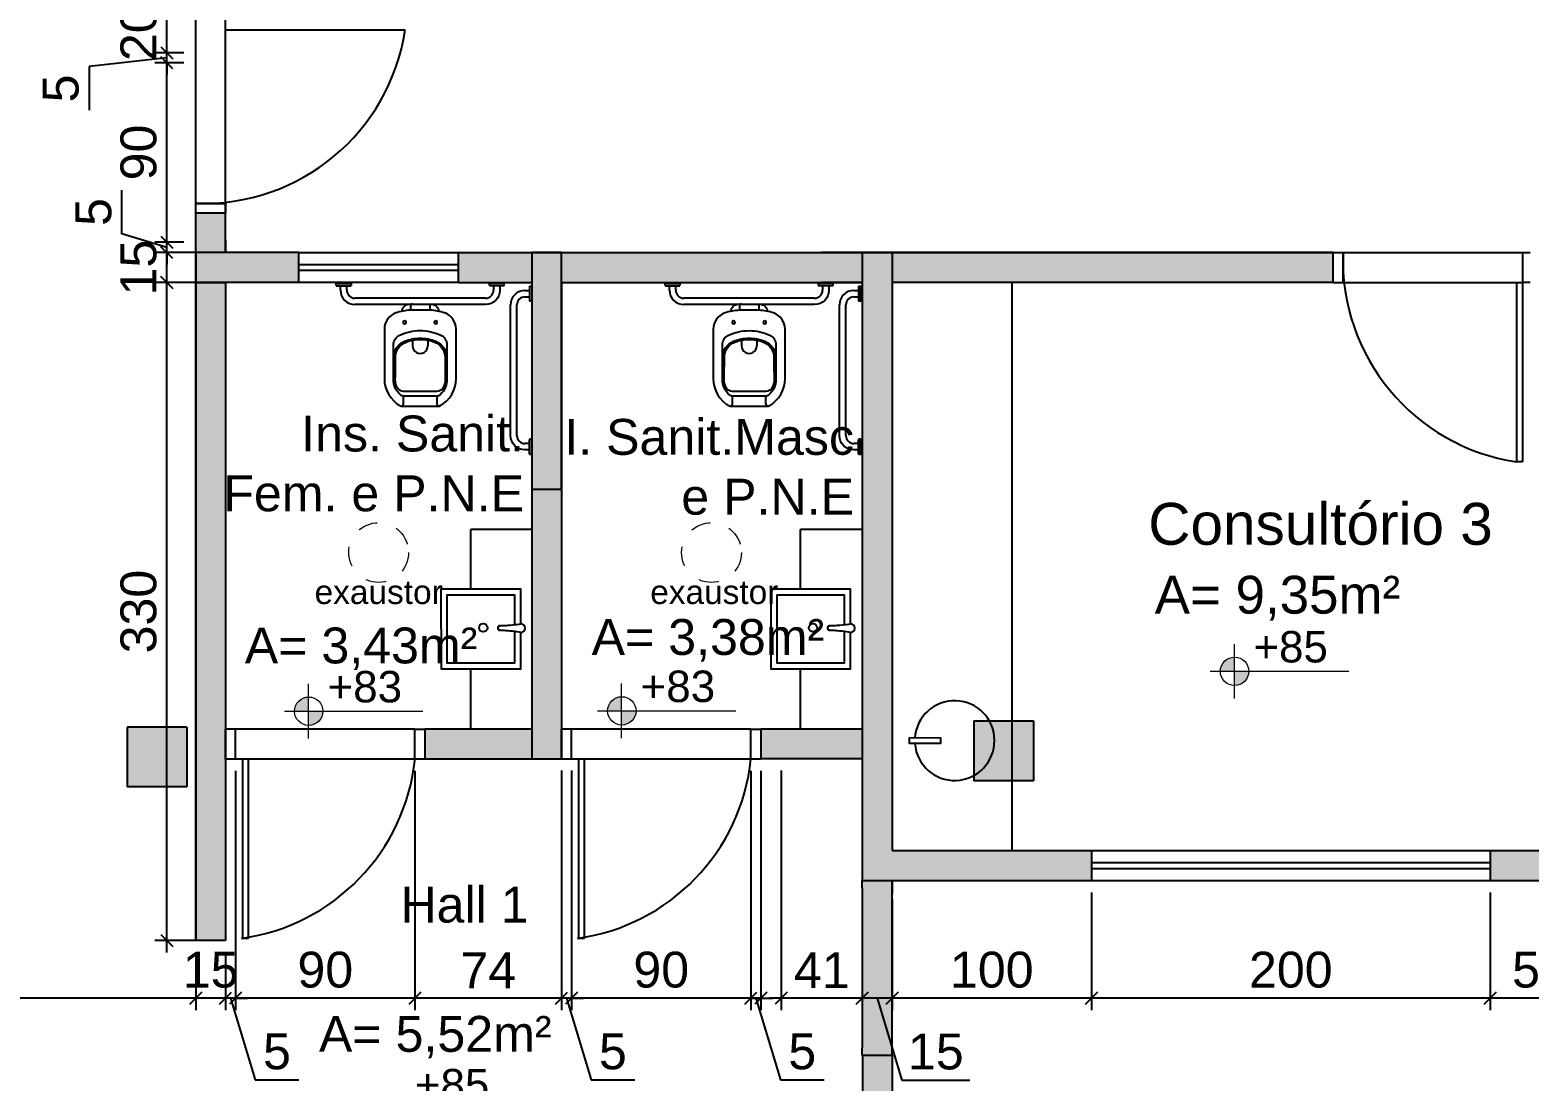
# Model space of a CAD drawing. Extents: x -165 to 197, y 154 to 653.
# Drawn here: x 108.29 to 115.81, y 455.87 to 461.14 of the extents above; entities that cross this region are included whole.
import ezdxf
from ezdxf.enums import TextEntityAlignment as Align

# ---------------------------------------------------------------- set-up
doc = ezdxf.new("R2010")
doc.units = 0
doc.header["$MEASUREMENT"] = 0
doc.header["$PDMODE"] = 3
doc.header["$PDSIZE"] = 0.1
doc.linetypes.add('CONTINU', pattern=[0])
doc.linetypes.add('HIDDEN', pattern=[0.375, 0.25, -0.125])
doc.layers.get('0').update_dxf_attribs({"linetype": 'CONTINUOUS'})
doc.layers.get('DEFPOINTS').update_dxf_attribs({"linetype": 'CONTINUOUS'})
for name, color, linetype, lineweight in [('AIT-PAREDE', 4, 'CONTINUOUS', 30), ('construir', 1, 'CONTINUOUS', 25), ('COTA de NIVEL', 12, 'CONTINUOUS', 20), ('DEMOLIR', 40, 'CONTINUOUS', 25), ('LAYOUT', 251, 'CONTINUOUS', 25), ('projeção', 251, 'CONTINUOUS', 18), ('TEXTO-190', 190, 'CONTINUOUS', 20)]:
    doc.layers.add(name, color=color, linetype=linetype, lineweight=lineweight)
for name, color, linetype in [('AIT-PORTAS', 2, 'CONTINUOUS'), ('COTA MODIF', 172, 'CONTINUOUS'), ('TELHAS', 1, 'CONTINUOUS'), ('TEXTO', 190, 'CONTINUOUS')]:
    doc.layers.add(name, color=color, linetype=linetype)
doc.styles.add('ARIAL', font='ARIAL.TTF', dxfattribs={"height": 0.18})
doc.styles.add('cota25', font='ARIAL.TTF', dxfattribs={"height": 0.06})
doc.dimstyles.new('Copy of ISO-25', dxfattribs={"dimtxt": 0.18, "dimasz": 0.06, "dimexe": 0.06, "dimexo": 0.06, "dimgap": 0.05, "dimtad": 1, "dimdec": 0, "dimlfac": 100, "dimdsep": 46, "dimtxsty": 'ARIAL', "dimblk1": 'OBLIQUE', "dimblk2": 'OBLIQUE', "dimsah": 1, "dimcen": 2.5, "dimdle": 0.06, "dimclrd": 256, "dimclre": 256, "dimclrt": 256, "dimadec": 0, "dimazin": 0, "dimtfac": 1, "dimtdec": 0, "dimtmove": 1, "dimatfit": 3, "dimldrblk": 'OBLIQUE', "dimfxl": 0, "dimtolj": 1, "dimtzin": 0, "dimlwd": -1, "dimlwe": -1, "dimarcsym": 0})

# ---------------------------------------------------------------- blocks, each defined once
blk = doc.blocks.new('_OBLIQUE')
at = {"color": 0, "linetype": 'ByBlock'}
blk.add_line((-0.5, -0.5), (0.5, 0.5), dxfattribs=at)
blk = doc.blocks.new('*D419')
at = {"layer": 'COTA MODIF'}
for p, q in [((115.6137, 456.8169), (115.6137, 456.2259)), ((116.1137, 456.6171), (116.1137, 456.2259)), ((116.1737, 456.2859), (115.5537, 456.2859))]:
    blk.add_line(p, q, dxfattribs=at)
at = {"layer": 'DEFPOINTS', "color": 0}
for p in [(115.6137, 456.8769), (116.1137, 456.6771), (115.6137, 456.2859)]:
    blk.add_point(p, dxfattribs=at)
at = {"layer": 'COTA MODIF', "xscale": 0.06, "yscale": 0.06, "zscale": 0.06, "rotation": 180}
blk.add_blockref('_OBLIQUE', (115.6137, 456.2859), dxfattribs=at)
at = {"layer": 'COTA MODIF', "xscale": 0.06, "yscale": 0.06, "zscale": 0.06}
blk.add_blockref('_OBLIQUE', (116.1137, 456.2859), dxfattribs=at)
at = {"layer": 'COTA MODIF', "insert": (115.8637, 456.4278), "char_height": 0.18, "attachment_point": 5, "style": 'ARIAL'}
blk.add_mtext('\\A1;50', dxfattribs=at)
blk = doc.blocks.new('*D420')
at = {"layer": 'COTA MODIF'}
for p, q in [((113.6137, 456.8169), (113.6137, 456.2259)), ((115.6137, 456.8169), (115.6137, 456.2259)), ((115.6737, 456.2859), (113.5537, 456.2859))]:
    blk.add_line(p, q, dxfattribs=at)
at = {"layer": 'DEFPOINTS', "color": 0}
for p in [(113.6137, 456.8769), (115.6137, 456.8769), (113.6137, 456.2859)]:
    blk.add_point(p, dxfattribs=at)
at = {"layer": 'COTA MODIF', "xscale": 0.06, "yscale": 0.06, "zscale": 0.06, "rotation": 180}
blk.add_blockref('_OBLIQUE', (113.6137, 456.2859), dxfattribs=at)
at = {"layer": 'COTA MODIF', "xscale": 0.06, "yscale": 0.06, "zscale": 0.06}
blk.add_blockref('_OBLIQUE', (115.6137, 456.2859), dxfattribs=at)
at = {"layer": 'COTA MODIF', "insert": (114.6137, 456.4278), "char_height": 0.18, "attachment_point": 5, "style": 'ARIAL'}
blk.add_mtext('\\A1;200', dxfattribs=at)
blk = doc.blocks.new('*D421')
at = {"layer": 'COTA MODIF'}
for p, q in [((112.6138, 456.7829), (112.6138, 456.2259)), ((113.6134, 456.8169), (113.6134, 456.2259)), ((113.6734, 456.2859), (112.5538, 456.2859))]:
    blk.add_line(p, q, dxfattribs=at)
at = {"layer": 'DEFPOINTS', "color": 0}
for p in [(113.6134, 456.8769), (112.6138, 456.8429), (112.6138, 456.2859)]:
    blk.add_point(p, dxfattribs=at)
at = {"layer": 'COTA MODIF', "xscale": 0.06, "yscale": 0.06, "zscale": 0.06, "rotation": 180}
blk.add_blockref('_OBLIQUE', (112.6138, 456.2859), dxfattribs=at)
at = {"layer": 'COTA MODIF', "xscale": 0.06, "yscale": 0.06, "zscale": 0.06}
blk.add_blockref('_OBLIQUE', (113.6134, 456.2859), dxfattribs=at)
at = {"layer": 'COTA MODIF', "insert": (113.1136, 456.4278), "char_height": 0.18, "attachment_point": 5, "style": 'ARIAL'}
blk.add_mtext('\\A1;100', dxfattribs=at)
blk = doc.blocks.new('*D422')
at = {"layer": 'COTA MODIF'}
for p, q in [((112.4637, 456.7789), (112.4637, 456.2259)), ((112.6138, 456.7829), (112.6138, 456.2259)), ((112.6738, 456.2859), (112.4037, 456.2859)), ((112.5388, 456.2859), (112.662, 455.8752)), ((112.662, 455.8752), (113.0042, 455.8752))]:
    blk.add_line(p, q, dxfattribs=at)
at = {"layer": 'DEFPOINTS', "color": 0}
for p in [(112.4637, 456.8389), (112.6138, 456.8429), (112.4637, 456.2859)]:
    blk.add_point(p, dxfattribs=at)
at = {"layer": 'COTA MODIF', "xscale": 0.06, "yscale": 0.06, "zscale": 0.06, "rotation": 180}
blk.add_blockref('_OBLIQUE', (112.4637, 456.2859), dxfattribs=at)
at = {"layer": 'COTA MODIF', "xscale": 0.06, "yscale": 0.06, "zscale": 0.06}
blk.add_blockref('_OBLIQUE', (112.6138, 456.2859), dxfattribs=at)
at = {"layer": 'COTA MODIF', "insert": (112.8331, 456.0171), "char_height": 0.18, "attachment_point": 5, "style": 'ARIAL'}
blk.add_mtext('\\A1;15', dxfattribs=at)
blk = doc.blocks.new('*D423')
at = {"layer": 'COTA MODIF'}
for p, q in [((112.0577, 457.4284), (112.0577, 456.2259)), ((112.4637, 456.7789), (112.4637, 456.2259)), ((112.5237, 456.2859), (111.9977, 456.2859))]:
    blk.add_line(p, q, dxfattribs=at)
at = {"layer": 'DEFPOINTS', "color": 0}
for p in [(112.0577, 457.4884), (112.4637, 456.8389), (112.0577, 456.2859)]:
    blk.add_point(p, dxfattribs=at)
at = {"layer": 'COTA MODIF', "xscale": 0.06, "yscale": 0.06, "zscale": 0.06, "rotation": 180}
blk.add_blockref('_OBLIQUE', (112.0577, 456.2859), dxfattribs=at)
at = {"layer": 'COTA MODIF', "xscale": 0.06, "yscale": 0.06, "zscale": 0.06}
blk.add_blockref('_OBLIQUE', (112.4637, 456.2859), dxfattribs=at)
at = {"layer": 'COTA MODIF', "insert": (112.2607, 456.4263), "char_height": 0.18, "attachment_point": 5, "style": 'ARIAL'}
blk.add_mtext('\\A1;41', dxfattribs=at)
blk = doc.blocks.new('*D424')
at = {"layer": 'COTA MODIF'}
for p, q in [((111.0054, 457.4284), (111.0054, 456.2259)), ((111.9054, 457.4262), (111.9054, 456.2259)), ((111.9654, 456.2859), (110.9454, 456.2859))]:
    blk.add_line(p, q, dxfattribs=at)
at = {"layer": 'DEFPOINTS', "color": 0}
for p in [(111.0054, 457.4884), (111.9054, 457.4862), (111.0054, 456.2859)]:
    blk.add_point(p, dxfattribs=at)
at = {"layer": 'COTA MODIF', "xscale": 0.06, "yscale": 0.06, "zscale": 0.06, "rotation": 180}
blk.add_blockref('_OBLIQUE', (111.0054, 456.2859), dxfattribs=at)
at = {"layer": 'COTA MODIF', "xscale": 0.06, "yscale": 0.06, "zscale": 0.06}
blk.add_blockref('_OBLIQUE', (111.9054, 456.2859), dxfattribs=at)
at = {"layer": 'COTA MODIF', "insert": (111.4554, 456.4278), "char_height": 0.18, "attachment_point": 5, "style": 'ARIAL'}
blk.add_mtext('\\A1;90', dxfattribs=at)
blk = doc.blocks.new('*D431')
at = {"layer": 'COTA MODIF'}
for p, q in [((108.9757, 456.5148), (108.9757, 459.9368)), ((109.2101, 459.8768), (108.9157, 459.8768)), ((109.2101, 456.5748), (108.9157, 456.5748))]:
    blk.add_line(p, q, dxfattribs=at)
at = {"layer": 'DEFPOINTS', "color": 0}
for p in [(108.9757, 459.8768), (109.2701, 459.8768), (109.2701, 456.5748)]:
    blk.add_point(p, dxfattribs=at)
at = {"layer": 'COTA MODIF', "xscale": 0.06, "yscale": 0.06, "zscale": 0.06}
for p, rotation in [((108.9757, 459.8768), 90), ((108.9757, 456.5748), 270)]:
    blk.add_blockref('_OBLIQUE', p, dxfattribs=dict(at, rotation=rotation))
at = {"layer": 'COTA MODIF', "insert": (108.8337, 458.2258), "char_height": 0.18, "attachment_point": 5, "rotation": 90, "style": 'ARIAL'}
blk.add_mtext('\\A1;330', dxfattribs=at)
blk = doc.blocks.new('*D432')
at = {"layer": 'COTA MODIF'}
for p, q in [((108.9757, 460.9695), (108.9757, 461.2868)), ((109.3642, 461.2268), (108.9157, 461.2268)), ((109.0601, 461.0295), (108.9157, 461.0295))]:
    blk.add_line(p, q, dxfattribs=at)
at = {"layer": 'DEFPOINTS', "color": 0}
for p in [(108.9757, 461.2268), (109.4242, 461.2268), (109.1201, 461.0295)]:
    blk.add_point(p, dxfattribs=at)
at = {"layer": 'COTA MODIF', "xscale": 0.06, "yscale": 0.06, "zscale": 0.06}
for p, rotation in [((108.9757, 461.2268), 90), ((108.9757, 461.0295), 270)]:
    blk.add_blockref('_OBLIQUE', p, dxfattribs=dict(at, rotation=rotation))
at = {"layer": 'COTA MODIF', "insert": (108.8338, 461.1281), "char_height": 0.18, "attachment_point": 5, "rotation": 90, "style": 'ARIAL'}
blk.add_mtext('\\A1;20', dxfattribs=at)
blk = doc.blocks.new('P51_p')
for p, q in [((-0.094, -0.5121), (0.0942, -0.5121)), ((0.0844, -0.5021), (0.0844, -0.4665)), ((0.0942, -0.5121), (0.0844, -0.5121))]:
    blk.add_line(p, q)
at = {"ltscale": 0.31}
blk.add_lwpolyline([(-0.0926, -0.0351, -0.378909), (-0.0529, 0), (0.0529, 0, -0.378909), (0.0926, -0.0351)], format="xyb", dxfattribs=at)
for points in [[(-0.04, 0, 0.414214), (-0.0489, -0.0089), (-0.0489, -0.0308)], [(0.04, 0, -0.414214), (0.0489, -0.0089), (0.0489, -0.0308)], [(0.0844, -0.5021, 0.407906), (0.0942, -0.5121, 0.131537), (0.0992, -0.5109, 0.273863), (0.18, -0.3745), (0.18, -0.1248, 0.319419), (0.1226, -0.0442, 0.074713), (0.0499, -0.0306, 0.017899), (-0.0499, -0.0306, 0.074713), (-0.1226, -0.0442, 0.319419), (-0.18, -0.1248), (-0.18, -0.3745, 0.273863), (-0.0992, -0.5109, 0.136488), (-0.094, -0.5121, 0.402244), (-0.0844, -0.5021), (-0.0844, -0.4665, 0.337727), (-0.0884, -0.4614)], [(-0.1333, -0.269, -0.305538), (-0.0781, -0.1864, -0.097448), (0, -0.171, -0.097448), (0.0781, -0.1864, -0.305538), (0.1333, -0.269)]]:
    blk.add_lwpolyline(points, format="xyb")
for points in [[(0.1032, -0.1556, -0.295956), (0.134, -0.2048, 0.008003), (0.134, -0.3771, -0.219669), (0.0994, -0.4554, -0.1825), (0.081, -0.4624), (-0.081, -0.4624, -0.1825), (-0.0994, -0.4554, -0.21967), (-0.134, -0.3771, 0.008003), (-0.134, -0.2048, -0.295956), (-0.1032, -0.1556, -0.109342), (0, -0.1328, -0.109342)], [(-0.0782, -0.0839, 1), (-0.0782, -0.099, 1)], [(0.0782, -0.0839, 1), (0.0782, -0.099, 1)], [(0.0382, -0.1809, -0.042994), (0.0712, -0.1903, -0.312272), (0.1245, -0.2679, 0.00507), (0.1251, -0.3772, -0.107996), (0.1172, -0.4163, -0.297508), (0.0832, -0.4385), (-0.0832, -0.4385, -0.297509), (-0.1172, -0.4163, -0.107996), (-0.1251, -0.3772, 0.00507), (-0.1245, -0.2679, -0.312272), (-0.0712, -0.1903, -0.091294), (0, -0.1772, -0.048111)]]:
    blk.add_lwpolyline(points, format="xyb", close=True)
at = {"ltscale": 0.157552}
blk.add_lwpolyline([(-0.0382, -0.1809), (-0.0382, -0.2089, 1), (0.0382, -0.2089)], format="xyb", dxfattribs=at)
at = {"ltscale": 0.16334}
blk.add_lwpolyline([(0.0382, -0.1809), (0.0382, -0.2099)], dxfattribs=at)
blk.add_arc((0.0898, -0.4665), 0.00533, 105.35515, 180.00001)
blk = doc.blocks.new('2305C_p')
at = {"linetype": 'CONTINU'}
for p, q in [((0.4121, -0.074), (-0.2441, -0.074)), ((0.4521, -0.0112), (0.4521, -0.034))]:
    blk.add_line(p, q, dxfattribs=at)
for points in [[(-0.3376, -0.0109), (-0.3376, 0), (-0.2629, 0), (-0.2629, -0.0109)], [(0.5054, -0.0109), (0.5054, 0), (0.4307, 0), (0.4307, -0.0109)], [(-0.3373, -0.0112), (-0.2632, -0.0112)], [(-0.3161, -0.0341), (-0.3161, -0.0112)], [(-0.2844, -0.034), (-0.2844, -0.0112)], [(0.5051, -0.0112), (0.431, -0.0112)]]:
    blk.add_lwpolyline(points, dxfattribs=at)
for points in [[(-0.3159, -0.0341, 0.416988), (-0.2435, -0.1057)], [(0.4839, -0.0112), (0.4839, -0.0341, -0.414214), (0.4122, -0.1057), (0.0794, -0.1057), (-0.2435, -0.1057)]]:
    blk.add_lwpolyline(points, format="xyb", dxfattribs=at)
for centre, start, end in [((-0.2442, -0.034), 179.9998, 270.11548), ((0.4121, -0.034), 270, 359.99997)]:
    blk.add_arc(centre, 0.04, start, end, dxfattribs=at)
blk = doc.blocks.new('*D481')
at = {"layer": 'COTA MODIF'}
for p, q in [((111.9054, 457.4262), (111.9054, 456.2259)), ((111.9554, 457.4262), (111.9554, 456.2259)), ((111.9054, 456.2859), (111.8454, 456.2859)), ((111.9054, 456.2859), (111.9554, 456.2859)), ((111.9054, 456.2859), (111.9554, 456.2859)), ((111.9304, 456.2859), (112.0533, 455.8763)), ((111.9554, 456.2859), (112.0154, 456.2859)), ((112.0533, 455.8763), (112.2727, 455.8763))]:
    blk.add_line(p, q, dxfattribs=at)
at = {"layer": 'DEFPOINTS', "color": 0}
for p in [(111.9054, 457.4862), (111.9554, 457.4862), (111.9554, 456.2859)]:
    blk.add_point(p, dxfattribs=at)
at = {"layer": 'COTA MODIF', "xscale": 0.06, "yscale": 0.06, "zscale": 0.06}
blk.add_blockref('_OBLIQUE', (111.9054, 456.2859), dxfattribs=at)
at = {"layer": 'COTA MODIF', "xscale": 0.06, "yscale": 0.06, "zscale": 0.06, "rotation": 180}
blk.add_blockref('_OBLIQUE', (111.9554, 456.2859), dxfattribs=at)
at = {"layer": 'COTA MODIF', "insert": (112.163, 456.0178), "char_height": 0.18, "attachment_point": 5, "style": 'ARIAL'}
blk.add_mtext('\\A1;5', dxfattribs=at)
blk = doc.blocks.new('*D482')
at = {"layer": 'COTA MODIF'}
for p, q in [((110.9554, 457.4284), (110.9554, 456.2259)), ((111.0054, 457.4284), (111.0054, 456.2259)), ((110.9554, 456.2859), (110.8954, 456.2859)), ((111.0054, 456.2859), (110.9554, 456.2859)), ((111.0054, 456.2859), (110.9554, 456.2859)), ((110.9804, 456.2859), (111.1033, 455.8763)), ((111.0054, 456.2859), (111.0654, 456.2859)), ((111.1033, 455.8763), (111.3227, 455.8763))]:
    blk.add_line(p, q, dxfattribs=at)
at = {"layer": 'DEFPOINTS', "color": 0}
for p in [(110.9554, 457.4884), (111.0054, 457.4884), (110.9554, 456.2859)]:
    blk.add_point(p, dxfattribs=at)
at = {"layer": 'COTA MODIF', "xscale": 0.06, "yscale": 0.06, "zscale": 0.06}
blk.add_blockref('_OBLIQUE', (110.9554, 456.2859), dxfattribs=at)
at = {"layer": 'COTA MODIF', "xscale": 0.06, "yscale": 0.06, "zscale": 0.06, "rotation": 180}
blk.add_blockref('_OBLIQUE', (111.0054, 456.2859), dxfattribs=at)
at = {"layer": 'COTA MODIF', "insert": (111.213, 456.0178), "char_height": 0.18, "attachment_point": 5, "style": 'ARIAL'}
blk.add_mtext('\\A1;5', dxfattribs=at)
blk = doc.blocks.new('*D483')
at = {"layer": 'COTA MODIF'}
for p, q in [((110.2201, 457.4262), (110.2201, 456.2259)), ((110.9554, 457.4284), (110.9554, 456.2259)), ((111.0154, 456.2859), (110.1601, 456.2859))]:
    blk.add_line(p, q, dxfattribs=at)
at = {"layer": 'DEFPOINTS', "color": 0}
for p in [(110.2201, 457.4862), (110.9554, 457.4884), (110.2201, 456.2859)]:
    blk.add_point(p, dxfattribs=at)
at = {"layer": 'COTA MODIF', "xscale": 0.06, "yscale": 0.06, "zscale": 0.06, "rotation": 180}
blk.add_blockref('_OBLIQUE', (110.2201, 456.2859), dxfattribs=at)
at = {"layer": 'COTA MODIF', "xscale": 0.06, "yscale": 0.06, "zscale": 0.06}
blk.add_blockref('_OBLIQUE', (110.9554, 456.2859), dxfattribs=at)
at = {"layer": 'COTA MODIF', "insert": (110.5878, 456.4259), "char_height": 0.18, "attachment_point": 5, "style": 'ARIAL'}
blk.add_mtext('\\A1;74', dxfattribs=at)
blk = doc.blocks.new('*D484')
at = {"layer": 'COTA MODIF'}
for p, q in [((109.3201, 457.4261), (109.3201, 456.2259)), ((110.2201, 457.4262), (110.2201, 456.2259)), ((110.2801, 456.2859), (109.2601, 456.2859))]:
    blk.add_line(p, q, dxfattribs=at)
at = {"layer": 'DEFPOINTS', "color": 0}
for p in [(109.3201, 457.4861), (110.2201, 457.4862), (109.3201, 456.2859)]:
    blk.add_point(p, dxfattribs=at)
at = {"layer": 'COTA MODIF', "xscale": 0.06, "yscale": 0.06, "zscale": 0.06, "rotation": 180}
blk.add_blockref('_OBLIQUE', (109.3201, 456.2859), dxfattribs=at)
at = {"layer": 'COTA MODIF', "xscale": 0.06, "yscale": 0.06, "zscale": 0.06}
blk.add_blockref('_OBLIQUE', (110.2201, 456.2859), dxfattribs=at)
at = {"layer": 'COTA MODIF', "insert": (109.7701, 456.4278), "char_height": 0.18, "attachment_point": 5, "style": 'ARIAL'}
blk.add_mtext('\\A1;90', dxfattribs=at)
blk = doc.blocks.new('*D485')
at = {"layer": 'COTA MODIF'}
for p, q in [((109.2701, 456.5171), (109.2701, 456.2259)), ((109.3201, 456.5171), (109.3201, 456.2259)), ((109.2701, 456.2859), (109.2101, 456.2859)), ((109.3201, 456.2859), (109.2701, 456.2859)), ((109.3201, 456.2859), (109.2701, 456.2859)), ((109.2951, 456.2859), (109.418, 455.8763)), ((109.3201, 456.2859), (109.3801, 456.2859)), ((109.418, 455.8763), (109.6373, 455.8763))]:
    blk.add_line(p, q, dxfattribs=at)
at = {"layer": 'DEFPOINTS', "color": 0}
for p in [(109.2701, 456.5771), (109.3201, 456.5771), (109.2701, 456.2859)]:
    blk.add_point(p, dxfattribs=at)
at = {"layer": 'COTA MODIF', "xscale": 0.06, "yscale": 0.06, "zscale": 0.06}
blk.add_blockref('_OBLIQUE', (109.2701, 456.2859), dxfattribs=at)
at = {"layer": 'COTA MODIF', "xscale": 0.06, "yscale": 0.06, "zscale": 0.06, "rotation": 180}
blk.add_blockref('_OBLIQUE', (109.3201, 456.2859), dxfattribs=at)
at = {"layer": 'COTA MODIF', "insert": (109.5276, 456.0178), "char_height": 0.18, "attachment_point": 5, "style": 'ARIAL'}
blk.add_mtext('\\A1;5', dxfattribs=at)
blk = doc.blocks.new('*D486')
at = {"layer": 'COTA MODIF'}
for p, q in [((109.1201, 456.5148), (109.1201, 456.2259)), ((109.2701, 456.5171), (109.2701, 456.2259)), ((109.3301, 456.2859), (109.0601, 456.2859))]:
    blk.add_line(p, q, dxfattribs=at)
at = {"layer": 'DEFPOINTS', "color": 0}
for p in [(109.1201, 456.5748), (109.2701, 456.5771), (109.1201, 456.2859)]:
    blk.add_point(p, dxfattribs=at)
at = {"layer": 'COTA MODIF', "xscale": 0.06, "yscale": 0.06, "zscale": 0.06, "rotation": 180}
blk.add_blockref('_OBLIQUE', (109.1201, 456.2859), dxfattribs=at)
at = {"layer": 'COTA MODIF', "xscale": 0.06, "yscale": 0.06, "zscale": 0.06}
blk.add_blockref('_OBLIQUE', (109.2701, 456.2859), dxfattribs=at)
at = {"layer": 'COTA MODIF', "insert": (109.1951, 456.4278), "char_height": 0.18, "attachment_point": 5, "style": 'ARIAL'}
blk.add_mtext('\\A1;15', dxfattribs=at)
blk = doc.blocks.new('*D487')
at = {"layer": 'COTA MODIF'}
for p, q in [((108.9757, 459.8168), (108.9757, 460.0868)), ((109.2101, 460.0268), (108.9157, 460.0268)), ((109.2101, 459.8768), (108.9157, 459.8768))]:
    blk.add_line(p, q, dxfattribs=at)
at = {"layer": 'DEFPOINTS', "color": 0}
for p in [(108.9757, 460.0268), (109.2701, 460.0268), (109.2701, 459.8768)]:
    blk.add_point(p, dxfattribs=at)
at = {"layer": 'COTA MODIF', "xscale": 0.06, "yscale": 0.06, "zscale": 0.06}
for p, rotation in [((108.9757, 460.0268), 90), ((108.9757, 459.8768), 270)]:
    blk.add_blockref('_OBLIQUE', p, dxfattribs=dict(at, rotation=rotation))
at = {"layer": 'COTA MODIF', "insert": (108.8338, 459.9518), "char_height": 0.18, "attachment_point": 5, "rotation": 90, "style": 'ARIAL'}
blk.add_mtext('\\A1;15', dxfattribs=at)
blk = doc.blocks.new('*D488')
at = {"layer": 'COTA MODIF'}
for p, q in [((108.7492, 460.1212), (108.7492, 460.3406)), ((108.9757, 460.0532), (108.7492, 460.1212)), ((109.0601, 460.0797), (108.9157, 460.0797)), ((108.9757, 460.0797), (108.9757, 460.1397)), ((108.9757, 460.0268), (108.9757, 460.0797)), ((108.9757, 460.0268), (108.9757, 460.0797)), ((109.2101, 460.0268), (108.9157, 460.0268)), ((108.9757, 460.0268), (108.9757, 459.9668))]:
    blk.add_line(p, q, dxfattribs=at)
at = {"layer": 'DEFPOINTS', "color": 0}
for p in [(108.9757, 460.0797), (109.1201, 460.0797), (109.2701, 460.0268)]:
    blk.add_point(p, dxfattribs=at)
at = {"layer": 'COTA MODIF', "xscale": 0.06, "yscale": 0.06, "zscale": 0.06}
for p, rotation in [((108.9757, 460.0797), 270), ((108.9757, 460.0268), 90)]:
    blk.add_blockref('_OBLIQUE', p, dxfattribs=dict(at, rotation=rotation))
at = {"layer": 'COTA MODIF', "insert": (108.6076, 460.2309), "char_height": 0.18, "attachment_point": 5, "rotation": 90, "style": 'ARIAL'}
blk.add_mtext('\\A1;5', dxfattribs=at)
blk = doc.blocks.new('*D489')
at = {"layer": 'COTA MODIF'}
for p, q in [((108.9757, 460.0195), (108.9757, 461.0395)), ((109.0607, 460.9795), (108.9157, 460.9795)), ((109.0607, 460.0795), (108.9157, 460.0795))]:
    blk.add_line(p, q, dxfattribs=at)
at = {"layer": 'DEFPOINTS', "color": 0}
for p in [(108.9757, 460.9795), (109.1207, 460.9795), (109.1207, 460.0795)]:
    blk.add_point(p, dxfattribs=at)
at = {"layer": 'COTA MODIF', "xscale": 0.06, "yscale": 0.06, "zscale": 0.06}
for p, rotation in [((108.9757, 460.9795), 90), ((108.9757, 460.0795), 270)]:
    blk.add_blockref('_OBLIQUE', p, dxfattribs=dict(at, rotation=rotation))
at = {"layer": 'COTA MODIF', "insert": (108.8338, 460.5295), "char_height": 0.18, "attachment_point": 5, "rotation": 90, "style": 'ARIAL'}
blk.add_mtext('\\A1;90', dxfattribs=at)
blk = doc.blocks.new('*D490')
at = {"layer": 'COTA MODIF'}
for p, q in [((108.9757, 461.0295), (108.9757, 461.0895)), ((108.9757, 461.0045), (108.5851, 460.9606)), ((109.0607, 461.0295), (108.9157, 461.0295)), ((108.9757, 460.9795), (108.9757, 461.0295)), ((108.9757, 460.9795), (108.9757, 461.0295)), ((108.5851, 460.9606), (108.5851, 460.7412)), ((109.0607, 460.9795), (108.9157, 460.9795)), ((108.9757, 460.9795), (108.9757, 460.9195))]:
    blk.add_line(p, q, dxfattribs=at)
at = {"layer": 'DEFPOINTS', "color": 0}
for p in [(108.9757, 461.0295), (109.1207, 461.0295), (109.1207, 460.9795)]:
    blk.add_point(p, dxfattribs=at)
at = {"layer": 'COTA MODIF', "xscale": 0.06, "yscale": 0.06, "zscale": 0.06}
for p, rotation in [((108.9757, 461.0295), 270), ((108.9757, 460.9795), 90)]:
    blk.add_blockref('_OBLIQUE', p, dxfattribs=dict(at, rotation=rotation))
at = {"layer": 'COTA MODIF', "insert": (108.4436, 460.8509), "char_height": 0.18, "attachment_point": 5, "rotation": 90, "style": 'ARIAL'}
blk.add_mtext('\\A1;5', dxfattribs=at)
blk = doc.blocks.new('*D491')
at = {"layer": 'COTA MODIF'}
for p, q in [((109.1801, 456.2858), (104.5584, 456.2858)), ((109.1201, 456.2259), (109.1201, 456.2258))]:
    blk.add_line(p, q, dxfattribs=at)
at = {"layer": 'DEFPOINTS', "color": 0}
for p in [(104.6184, 456.2858), (104.6184, 456.2858), (109.1201, 456.2859)]:
    blk.add_point(p, dxfattribs=at)
at = {"layer": 'COTA MODIF', "xscale": 0.06, "yscale": 0.06, "zscale": 0.06, "rotation": 180}
blk.add_blockref('_OBLIQUE', (104.6184, 456.2858), dxfattribs=at)
at = {"layer": 'COTA MODIF', "xscale": 0.06, "yscale": 0.06, "zscale": 0.06}
blk.add_blockref('_OBLIQUE', (109.1201, 456.2858), dxfattribs=at)
at = {"layer": 'COTA MODIF', "insert": (106.8692, 456.4277), "char_height": 0.18, "attachment_point": 5, "style": 'ARIAL'}
blk.add_mtext('\\A1;450', dxfattribs=at)

msp = doc.modelspace()

# ---------------------------------------------------------------- hatches: boundary and pattern name
at = {"layer": 'construir'}
for points in [[(112.4637, 460.0268), (110.9554, 460.0268), (110.9554, 459.8768), (112.2596, 459.8768), (112.2596, 459.8768), (112.2596, 459.8768), (112.4637, 459.8768)], [(112.6137, 460.0268), (112.4637, 460.0268), (112.4637, 456.8769), (113.6137, 456.8769), (113.6137, 457.0271), (112.6137, 457.0271)], [(114.8257, 460.0269), (114.8216, 460.0269), (114.8216, 460.0268), (112.6137, 460.0268), (112.6137, 459.8768), (114.8257, 459.8768)], [(112.6137, 456.8089), (112.6137, 456.8769), (112.4638, 456.8769), (112.4638, 456.8769), (112.4637, 456.8769), (112.4637, 456.8389), (112.4637, 456.0373), (112.4637, 456.0123), (112.4637, 455.9993), (112.6137, 455.9993), (112.6137, 456.0389)], [(112.6137, 455.9993), (112.4649, 455.9993), (112.4654, 455.677), (112.6137, 455.677)]]:
    msp.add_hatch(color=256, dxfattribs=at).paths.add_polyline_path(points)
h = msp.add_hatch(color=256, dxfattribs=at)
h.paths.add_polyline_path([(116.6736, 456.6771), (116.6736, 456.8271), (116.3235, 456.8271), (116.3235, 456.6771)])
h.paths.add_polyline_path([(116.3235, 456.6771), (116.3235, 456.8271), (116.2636, 456.8271), (116.2636, 457.3771), (116.1136, 457.3771), (116.1136, 457.0271), (115.6137, 457.0271), (115.6137, 456.8769), (116.1137, 456.8769), (116.1137, 456.6771)])
at = {"layer": 'COTA de NIVEL', "linetype": 'Continuous'}
h = msp.add_hatch(color=256, dxfattribs=at)
h.paths.add_polyline_path([(114.3316, 457.9261), (114.3316, 457.9974, 0.414214), (114.2602, 457.9261)])
h.paths.add_polyline_path([(114.3316, 457.9261), (114.3316, 457.8548, 0.414214), (114.4029, 457.9261)])
h = msp.add_hatch(color=256, dxfattribs=at)
h.paths.add_polyline_path([(109.687, 457.7258), (109.687, 457.7971, 0.414214), (109.6157, 457.7258)])
h.paths.add_polyline_path([(109.687, 457.7258), (109.687, 457.6545, 0.414214), (109.7583, 457.7258)])
h = msp.add_hatch(color=256, dxfattribs=at)
h.paths.add_polyline_path([(111.2575, 457.7275), (111.2575, 457.7988, 0.414214), (111.1862, 457.7275)])
h.paths.add_polyline_path([(111.2575, 457.7275), (111.2575, 457.6562, 0.414214), (111.3288, 457.7275)])
at = {"layer": 'DEMOLIR'}
for points in [[(113.3236, 457.3771), (113.3236, 457.6771), (113.0236, 457.6771), (113.0236, 457.3771)], [(109.0754, 457.3464), (109.0754, 457.6464), (108.7754, 457.6464), (108.7754, 457.3464)]]:
    msp.add_hatch(color=256, dxfattribs=at).paths.add_polyline_path(points)
at = {"layer": 'TELHAS'}
for points in [[(109.2701, 460.2242), (109.1201, 460.2242), (109.1201, 460.0268), (109.2701, 460.0268)], [(109.6377, 460.0268), (109.1201, 460.0268), (109.1201, 460.0215), (109.1201, 459.8768), (109.6377, 459.8768)], [(110.8054, 460.0268), (110.4377, 460.0268), (110.4377, 459.8768), (110.4377, 459.8768), (110.8054, 459.8768)], [(110.9554, 460.0268), (110.8054, 460.0268), (110.8054, 458.8394), (110.9554, 458.8394)], [(109.2701, 459.8768), (109.1201, 459.8768), (109.1201, 456.5748), (109.2701, 456.5748)], [(112.4637, 457.6362), (111.9554, 457.6362), (111.9554, 457.4862), (112.4637, 457.4862)]]:
    msp.add_hatch(color=256, dxfattribs=at).paths.add_polyline_path(points)
h = msp.add_hatch(color=256, dxfattribs=at)
h.paths.add_polyline_path([(110.9554, 458.8394), (110.8054, 458.8394), (110.8054, 457.4861), (110.9554, 457.4861)])
h.paths.add_polyline_path([(110.8054, 457.6361), (110.2701, 457.6362), (110.2701, 457.4861), (110.8054, 457.4861)])

# ---------------------------------------------------------------- linework, layer by layer
at = {"layer": 'AIT-PAREDE'}
msp.add_line((109.1201, 459.8711), (109.1201, 460.0214), dxfattribs=at)
at = {"layer": 'AIT-PORTAS', "color": 9}
msp.add_line((109.3855, 456.5853), (109.3555, 456.5853), dxfattribs=at)
at = {"layer": 'construir'}
for p, q in [((109.1201, 460.0268), (109.1201, 461.2321)), ((109.2701, 460.0268), (109.2701, 461.2268)), ((109.2707, 461.1442), (110.1707, 461.1442)), ((109.1207, 460.2742), (109.2707, 460.2742)), ((109.2707, 460.2742), (109.1207, 460.2742)), ((109.1207, 460.2242), (109.1207, 460.2742)), ((109.2707, 460.2797), (109.2707, 460.2742)), ((109.2707, 460.2242), (109.2707, 460.2742)), ((109.2707, 460.2242), (109.1207, 460.2242)), ((109.2701, 460.0895), (109.2701, 460.0268)), ((109.6377, 460.0268), (109.1201, 460.0268)), ((109.1201, 460.0245), (109.1201, 456.5748)), ((109.2701, 460.0268), (109.2701, 460.0595)), ((109.6377, 459.8768), (109.6377, 460.0268)), ((109.6377, 460.0268), (110.4377, 460.0268)), ((110.4377, 459.8768), (110.4377, 460.0268)), ((110.4377, 460.0268), (114.8216, 460.0268)), ((110.8054, 460.0268), (110.8054, 457.4861)), ((114.8257, 460.0269), (112.2596, 460.0271)), ((112.4637, 460.0268), (112.4637, 456.8769)), ((112.6137, 460.0268), (112.6137, 457.0271)), ((114.8257, 459.8769), (114.8257, 460.0269)), ((114.8257, 460.0269), (114.8757, 460.0269)), ((114.8257, 460.0269), (115.8137, 460.0269)), ((114.8507, 460.0269), (114.8757, 460.0269)), ((114.8757, 460.0269), (114.8757, 459.8769)), ((114.8757, 459.8769), (114.8757, 460.0269)), ((114.9242, 460.0269), (114.9742, 460.0269)), ((115.7757, 460.0269), (115.7757, 458.9769)), ((109.6377, 459.9668), (110.4377, 459.9668)), ((110.4377, 459.9368), (109.6377, 459.9368)), ((109.6377, 459.8768), (109.1201, 459.8768)), ((109.2701, 459.8768), (109.2701, 457.6361)), ((110.4377, 459.8768), (109.6377, 459.8768)), ((110.4377, 459.8768), (110.8054, 459.8768)), ((110.9554, 459.8768), (110.9554, 457.4861)), ((110.9554, 459.8768), (112.4637, 459.8768)), ((112.4637, 459.8768), (112.2596, 459.8768)), ((114.8257, 459.8768), (112.6137, 459.8768)), ((113.2137, 459.8769), (113.2137, 457.0271)), ((114.8257, 459.8769), (114.8757, 459.8769)), ((114.8812, 459.8769), (114.8757, 459.8769)), ((114.8757, 459.8769), (115.7457, 459.8769)), ((115.7457, 459.8769), (115.7757, 459.8769)), ((115.7457, 459.8769), (115.7457, 458.9769)), ((115.8137, 459.8769), (115.7757, 459.8769)), ((115.7757, 458.9769), (115.7457, 458.9769)), ((110.8048, 458.6383), (110.5006, 458.6383)), ((110.5006, 458.3383), (110.5006, 458.6383)), ((112.4589, 458.6384), (112.1547, 458.6384)), ((112.1547, 458.3384), (112.1547, 458.6384)), ((110.6368, 458.1434), (110.6369, 458.1453)), ((110.6369, 458.1415), (110.6368, 458.1434)), ((110.6369, 458.1453), (110.6369, 458.1453)), ((110.6374, 458.1479), (110.6376, 458.1486)), ((110.6375, 458.1382), (110.6374, 458.1389)), ((110.639, 458.1349), (110.6385, 458.1358)), ((110.6386, 458.151), (110.6391, 458.1519)), ((110.6404, 458.1332), (110.6403, 458.1333)), ((110.6404, 458.1534), (110.6406, 458.1536)), ((110.6417, 458.1323), (110.6417, 458.1323)), ((110.6419, 458.1545), (110.6419, 458.1545)), ((110.6467, 458.1326), (110.646, 458.1323)), ((110.6462, 458.1544), (110.6469, 458.1541)), ((110.648, 458.1333), (110.6467, 458.1326)), ((110.6469, 458.1541), (110.6482, 458.1534)), ((110.6486, 458.1335), (110.648, 458.1333)), ((110.6482, 458.1534), (110.6487, 458.1532)), ((110.6498, 458.1326), (110.6486, 458.1335)), ((110.6487, 458.1532), (110.649, 458.1533)), ((110.6498, 458.1326), (110.6498, 458.1326)), ((110.65, 458.154), (110.65, 458.154)), ((110.6526, 458.1318), (110.6519, 458.1319)), ((110.6521, 458.1547), (110.6527, 458.1548)), ((110.6573, 458.1314), (110.655, 458.1316)), ((110.6552, 458.155), (110.6575, 458.1551)), ((110.6626, 458.1311), (110.6573, 458.1314)), ((110.6575, 458.1551), (110.6628, 458.1554)), ((110.6697, 458.1305), (110.6626, 458.1311)), ((110.6628, 458.1554), (110.6699, 458.1558)), ((110.6782, 458.1298), (110.6697, 458.1305)), ((110.6699, 458.1558), (110.6784, 458.1564)), ((110.6859, 458.1291), (110.6782, 458.1298)), ((110.6784, 458.1564), (110.6861, 458.1569)), ((110.6963, 458.1281), (110.6859, 458.1291)), ((110.6861, 458.1569), (110.6965, 458.1578)), ((110.7086, 458.1268), (110.6963, 458.1281)), ((110.6965, 458.1578), (110.7089, 458.1589)), ((110.7218, 458.1253), (110.7086, 458.1268)), ((110.7089, 458.1589), (110.7221, 458.1603)), ((110.7312, 458.124), (110.7218, 458.1253)), ((110.7221, 458.1603), (110.7315, 458.1614)), ((110.7419, 458.1225), (110.7312, 458.124)), ((110.7315, 458.1614), (110.7422, 458.1627)), ((110.7507, 458.121), (110.7419, 458.1225)), ((110.7422, 458.1627), (110.7505, 458.164)), ((112.2909, 458.1434), (112.2911, 458.1454)), ((112.291, 458.1415), (112.2909, 458.1434)), ((112.2911, 458.1454), (112.2911, 458.1454)), ((112.2917, 458.1382), (112.2915, 458.1389)), ((112.2916, 458.148), (112.2918, 458.1487)), ((112.2931, 458.135), (112.2926, 458.1359)), ((112.2927, 458.151), (112.2933, 458.1519)), ((112.2946, 458.1332), (112.2944, 458.1334)), ((112.2946, 458.1535), (112.2947, 458.1537)), ((112.2958, 458.1324), (112.2958, 458.1324)), ((112.296, 458.1545), (112.296, 458.1545)), ((112.3009, 458.1327), (112.3002, 458.1323)), ((112.3003, 458.1545), (112.301, 458.1541)), ((112.3022, 458.1334), (112.3009, 458.1327)), ((112.301, 458.1541), (112.3023, 458.1534)), ((112.3027, 458.1335), (112.3022, 458.1334)), ((112.3023, 458.1534), (112.3028, 458.1533)), ((112.3039, 458.1327), (112.3027, 458.1335)), ((112.3028, 458.1533), (112.3031, 458.1534)), ((112.304, 458.1327), (112.3039, 458.1327)), ((112.3041, 458.1541), (112.3041, 458.1541)), ((112.3067, 458.1319), (112.306, 458.132)), ((112.3062, 458.1547), (112.3069, 458.1548)), ((112.3114, 458.1315), (112.3091, 458.1316)), ((112.3093, 458.1551), (112.3116, 458.1552)), ((112.3168, 458.1311), (112.3114, 458.1315)), ((112.3116, 458.1552), (112.317, 458.1554)), ((112.3238, 458.1306), (112.3168, 458.1311)), ((112.317, 458.1554), (112.324, 458.1559)), ((112.3324, 458.1299), (112.3238, 458.1306)), ((112.324, 458.1559), (112.3326, 458.1564)), ((112.34, 458.1292), (112.3324, 458.1299)), ((112.3326, 458.1564), (112.3402, 458.157)), ((112.3504, 458.1282), (112.34, 458.1292)), ((112.3402, 458.157), (112.3507, 458.1579)), ((112.3627, 458.1269), (112.3504, 458.1282)), ((112.3507, 458.1579), (112.363, 458.159)), ((112.3759, 458.1253), (112.3627, 458.1269)), ((112.363, 458.159), (112.3762, 458.1603)), ((112.3853, 458.1241), (112.3759, 458.1253)), ((112.3762, 458.1603), (112.3856, 458.1614)), ((112.396, 458.1225), (112.3853, 458.1241)), ((112.3856, 458.1614), (112.3964, 458.1628)), ((112.4048, 458.1211), (112.396, 458.1225)), ((112.3964, 458.1628), (112.4046, 458.164)), ((110.5006, 457.6383), (110.5006, 457.9383)), ((112.1547, 457.6384), (112.1547, 457.9384)), ((112.1547, 457.6384), (112.1547, 457.8718)), ((109.3201, 457.6361), (109.2701, 457.6361)), ((109.2701, 457.4853), (109.2701, 457.6361)), ((109.3201, 457.6361), (109.2701, 457.6361)), ((110.2201, 457.6362), (109.3201, 457.6361)), ((109.3201, 457.4861), (109.3201, 457.6361)), ((110.2201, 457.4862), (110.2201, 457.6362)), ((110.2201, 457.6362), (110.2701, 457.6362)), ((110.8054, 457.6361), (110.2701, 457.6362)), ((110.2701, 457.6362), (110.2701, 457.4862)), ((111.0054, 457.6361), (110.9554, 457.6361)), ((110.9554, 457.4861), (110.9554, 457.6361)), ((111.0054, 457.6361), (110.9554, 457.6361)), ((111.9054, 457.6362), (111.0054, 457.6361)), ((111.0054, 457.4861), (111.0054, 457.6361)), ((111.9054, 457.4862), (111.9054, 457.6362)), ((111.9054, 457.6362), (111.9554, 457.6362)), ((112.4631, 457.6362), (111.9554, 457.6362)), ((111.9554, 457.6362), (111.9554, 457.4862)), ((109.2701, 457.4861), (110.2201, 457.4862)), ((109.2701, 457.4861), (109.2701, 456.5748)), ((109.3554, 457.4853), (109.3555, 456.5853)), ((109.3855, 456.5853), (109.3854, 457.4861)), ((110.2201, 457.4862), (110.2701, 457.4862)), ((110.2201, 457.4861), (111.9054, 457.4862)), ((111.0408, 457.4853), (111.0409, 456.5853)), ((111.0709, 456.5853), (111.0708, 457.4861)), ((111.9054, 457.4862), (111.9554, 457.4862)), ((112.4633, 457.4862), (111.9554, 457.4862)), ((112.6137, 457.0271), (113.6137, 457.0271)), ((113.6137, 457.0271), (113.6137, 456.8769)), ((113.6137, 457.0271), (115.6137, 457.0271)), ((115.6137, 457.0271), (116.1136, 457.0271)), ((115.6137, 457.0271), (115.6137, 456.8769)), ((113.6137, 456.9671), (115.6137, 456.9671)), ((113.6137, 456.9369), (115.6137, 456.9369)), ((112.4637, 456.8769), (113.6137, 456.8769)), ((112.4638, 456.8769), (112.4637, 456.8769)), ((112.4637, 456.8389), (112.4637, 456.8769)), ((112.6137, 456.8089), (112.6137, 456.8769)), ((112.6137, 456.8768), (112.6137, 456.8089)), ((112.6138, 456.8089), (112.6138, 456.8769)), ((113.6137, 456.8769), (115.6137, 456.8769)), ((115.6137, 456.8769), (116.1137, 456.8769)), ((112.4637, 456.8389), (112.4637, 456.0373)), ((112.6137, 456.0389), (112.6137, 456.8089)), ((109.2701, 456.5748), (109.1201, 456.5748)), ((111.0709, 456.5853), (111.0409, 456.5853)), ((112.4637, 455.9993), (112.4637, 456.0373)), ((112.4637, 456.0123), (112.4637, 456.0373)), ((112.6137, 455.9993), (112.6137, 456.0389)), ((112.6137, 455.9993), (112.6137, 456.0389)), ((112.4637, 455.9993), (112.6137, 455.9993)), ((112.4649, 455.9993), (112.4655, 455.5771)), ((112.6137, 455.9993), (112.6137, 455.677))]:
    msp.add_line(p, q, dxfattribs=at)
for points in [[(110.7505, 458.164), (110.7505, 458.3383), (110.3505, 458.3383), (110.3506, 457.9383), (110.7506, 457.9383), (110.7506, 458.1211)], [(110.7205, 458.1601), (110.7205, 458.3083), (110.3805, 458.3083), (110.3806, 457.9683), (110.7206, 457.9683), (110.7206, 458.1254)], [(112.4047, 458.164), (112.4047, 458.3384), (112.0047, 458.3384), (112.0047, 457.9384), (112.4047, 457.9384), (112.4047, 458.1211)], [(112.3747, 458.1602), (112.3747, 458.3084), (112.0347, 458.3084), (112.0347, 457.9684), (112.3747, 457.9684), (112.3747, 458.1255)]]:
    msp.add_lwpolyline(points, dxfattribs=at)
msp.add_lwpolyline([(112.7009, 457.5931), (112.8565, 457.5926), (112.8564, 457.5635), (112.7008, 457.564)], close=True, dxfattribs=at)
for centre in [(110.5625, 458.1443), (112.2166, 458.1443)]:
    msp.add_circle(centre, 0.0209, dxfattribs=at)
for centre, radius, start, end in [((109.1582, 461.2975), 1.024, 267.9014, 351.38695), ((115.8991, 459.9894), 1.024, 177.9014, 261.38695), ((110.6519, 458.1438), 0.015, 164.1844, 174.45905), ((110.6516, 458.1427), 0.0147, 184.63146, 195.0098), ((110.6517, 458.142), 0.0146, 195.02279, 200.00335), ((110.6517, 458.1446), 0.0146, 159.18453, 164.20104), ((110.6444, 458.1393), 0.00687, 200.00466, 210.58046), ((110.6446, 458.1473), 0.00701, 148.76162, 159.18333), ((110.645, 458.1385), 0.00701, 210.54076, 227.06198), ((110.6453, 458.1482), 0.00716, 132.49194, 148.79552), ((110.6442, 458.1372), 0.00554, 227.04218, 242.83363), ((110.6443, 458.1496), 0.00548, 116.48849, 132.48435), ((110.644, 458.1367), 0.00495, 242.82845, 260.11774), ((110.644, 458.1502), 0.00479, 98.64419, 116.47427), ((110.6439, 458.1363), 0.00454, 260.11815, 278.94393), ((110.644, 458.1504), 0.00461, 80.111, 98.64468), ((110.6438, 458.1367), 0.00495, 278.94697, 296.231), ((110.644, 458.1501), 0.00487, 62.55677, 80.11892), ((111.0147, 457.6036), 0.6603, 123.53475, 123.63947), ((110.6515, 458.135), 0.00293, 235.79635, 257.00138), ((110.6516, 458.1516), 0.00289, 102.05918, 123.5662), ((110.6555, 458.1523), 0.0207, 257.00222, 260.04148), ((110.6553, 458.1342), 0.0207, 99.0206, 102.05986), ((110.656, 458.1512), 0.0196, 260.03845, 267.19607), ((110.6559, 458.1351), 0.0199, 91.97662, 99.02381), ((110.7505, 458.1425), 0.0215, 270.00382, 90.00382), ((112.3057, 458.1427), 0.0147, 184.63146, 195.0098), ((112.306, 458.1439), 0.015, 164.1844, 174.45905), ((112.3058, 458.142), 0.0146, 195.02279, 200.00335), ((112.3058, 458.1447), 0.0146, 159.18453, 164.20104), ((112.2985, 458.1394), 0.00687, 200.00466, 210.58046), ((112.2987, 458.1474), 0.00701, 148.76162, 159.18333), ((112.2992, 458.1385), 0.00701, 210.54076, 227.06198), ((112.2994, 458.1482), 0.00716, 132.49194, 148.79552), ((112.2984, 458.1373), 0.00554, 227.04218, 242.83363), ((112.2985, 458.1496), 0.00548, 116.48849, 132.48435), ((112.2981, 458.1368), 0.00495, 242.82845, 260.11774), ((112.2982, 458.1503), 0.00479, 98.64419, 116.47427), ((112.298, 458.1364), 0.00454, 260.11815, 278.94393), ((112.2981, 458.1504), 0.00461, 80.111, 98.64468), ((112.298, 458.1368), 0.00495, 278.94697, 296.231), ((112.2981, 458.1502), 0.00487, 62.55677, 80.11892), ((112.6689, 457.6037), 0.6603, 123.53475, 123.63947), ((112.3056, 458.1351), 0.00293, 235.79635, 257.00138), ((112.3057, 458.1517), 0.00289, 102.05918, 123.5662), ((112.3096, 458.1524), 0.0207, 257.00222, 260.04148), ((112.3095, 458.1343), 0.0207, 99.0206, 102.05986), ((112.3101, 458.1512), 0.0196, 260.03845, 267.19607), ((112.31, 458.1351), 0.0199, 91.97662, 99.02381), ((112.4046, 458.1425), 0.0215, 270.00382, 90.00382), ((112.9272, 457.5784), 0.2, 184.39067, 176.03184), ((109.2108, 457.5913), 1.0148, 277.89483, 354.05486), ((110.8961, 457.5913), 1.0148, 277.89483, 354.05486)]:
    msp.add_arc(centre, radius, start, end, dxfattribs=at)
at = {"layer": 'COTA de NIVEL', "linetype": 'Continuous'}
for p, q in [((114.329, 458.0628, -1646.9354), (114.329, 457.7894, -1646.9354)), ((114.2096, 457.9261, -1646.9354), (114.9043, 457.9261, -1646.9354)), ((109.6844, 457.8625), (109.6844, 457.5891)), ((111.2549, 457.8642), (111.2549, 457.5908)), ((109.565, 457.7258), (110.2597, 457.7258)), ((111.1355, 457.7275), (111.8302, 457.7275))]:
    msp.add_line(p, q, dxfattribs=at)
for centre in [(114.3316, 457.9261, -1646.9354), (109.687, 457.7258), (111.2575, 457.7275)]:
    msp.add_circle(centre, 0.0713, dxfattribs=at)
at = {"layer": 'DEMOLIR'}
for p, q in [((113.0236, 457.6771), (113.0236, 457.3771)), ((113.0236, 457.6771), (113.3236, 457.6771)), ((113.3236, 457.6771), (113.3236, 457.3771)), ((108.7754, 457.6464), (108.7754, 457.3464)), ((109.0754, 457.6464), (108.7754, 457.6464)), ((109.0754, 457.6464), (109.0754, 457.3464)), ((113.3236, 457.3771), (113.0236, 457.3771)), ((113.3236, 457.3771), (113.0236, 457.3771)), ((109.0754, 457.3464), (108.7754, 457.3464))]:
    msp.add_line(p, q, dxfattribs=at)
at = {"layer": 'LAYOUT', "lineweight": -2, "ltscale": 0.01}
msp.add_line((110.5006, 457.6383), (110.5006, 457.8718), dxfattribs=at)
at = {"layer": 'projeção', "linetype": 'HIDDEN', "ltscale": 0.3}
for centre in [(110.0378, 458.5218), (111.7075, 458.5218)]:
    msp.add_circle(centre, 0.15, dxfattribs=at)
at = {"layer": 'TELHAS'}
for points in [[(110.9554, 460.0268), (110.8054, 460.0268), (110.8054, 458.8394), (110.9554, 458.8394)], [(109.2701, 456.5748), (109.1201, 456.5748), (109.1201, 459.8768), (109.2701, 459.8768)]]:
    msp.add_lwpolyline(points, close=True, dxfattribs=at)

# ---------------------------------------------------------------- block references
at = {"layer": 'construir'}
for name, p, rotation in [('2305C_p', (110.1623, 459.8723), 0.0078236767891669), ('2305C_p', (110.8055, 459.5209), 270.0078236767891), ('2305C_p', (111.8124, 459.8722), 0.007564967797581501), ('2305C_p', (112.4556, 459.5208), 270.0075649677976), ('P51_p', (110.2463, 459.7686), 0.0078236767891669), ('P51_p', (111.8964, 459.7685), 0.007564967797581501)]:
    msp.add_blockref(name, p, dxfattribs=dict(at, rotation=rotation))

# ---------------------------------------------------------------- texts
at = {"layer": 'COTA de NIVEL', "linetype": 'Continuous', "style": 'ARIAL'}
for s, p in [('+85', (114.7998, 458.1283, -823.4677)), ('+83', (110.1552, 457.9279, 823.4677)), ('+83', (111.7257, 457.9297, 823.4677)), ('+85', (110.5932, 455.9307, 823.4677))]:
    msp.add_text(s, height=0.1578, dxfattribs=at).set_placement(p, align=Align.TOP_RIGHT)
at = {"layer": 'TEXTO', "insert": (115.1625, 458.4054, -1646.9354), "char_height": 0.19, "width": 8.597912, "attachment_point": 3, "style": 'ARIAL'}
msp.add_mtext('{\\fArial|b0|i0|c238|p34;A= }9{\\fArial|b0|i0|c238|p34;,}35{\\fArial|b0|i0|c238|p34;m²}', dxfattribs=at)
at = {"layer": 'TEXTO-190', "attachment_point": 3, "rotation": 0.00382, "style": 'cota25'}
for s, insert, char_height in [('Ins. Sanit.\\PFem. e P.N.E', (110.7672, 459.2094), 0.18), ('I. Sanit.Masc \\Pe P.N.E', (112.4224, 459.1925), 0.18), ('exaustor', (110.3593, 458.3838), 0.12), ('exaustor', (112.0431, 458.3838), 0.12), ('A= 3,43m²', (110.5332, 458.1458), 0.18), ('{\\fArial|b0|i0|c238|p34;A= }3{\\fArial|b0|i0|c186|p34;,}3{\\fArial|b0|i0|c186|p34;8\\fArial|b0|i0|c238|p34;m²}', (112.273, 458.1884), 0.18), ('Hall 1 ', (110.7898, 456.8453), 0.18), ('{\\fArial|b0|i0|c238|p34;A= }5{\\fArial|b0|i0|c238|p34;,}52{\\fArial|b0|i0|c238|p34;m²}', (110.9051, 456.1967), 0.18)]:
    msp.add_mtext(s, dxfattribs=dict(at, insert=insert, char_height=char_height))
at = {"layer": 'TEXTO-190', "insert": (115.627, 458.5581), "char_height": 0.21, "attachment_point": 9, "style": 'cota25'}
msp.add_mtext('{\\fArial|b0|i0|c161|p34;C\\fArial|b0|i0|c238|p34;onsultório }3', dxfattribs=at)

# ---------------------------------------------------------------- dimensions: what is measured, and where the dimension line sits
at = {"layer": 'COTA MODIF'}
for base, p1, p2, picture, middle in [((108.9757, 461.2268), (109.1201, 461.0295), (109.4242, 461.2268), '*D432', (108.9757, 461.1281)), ((108.9757, 461.0295), (109.1207, 460.9795), (109.1207, 461.0295), '*D490', (108.5851, 460.9106)), ((108.9757, 460.0268), (109.2701, 459.8768), (109.2701, 460.0268), '*D487', (108.9757, 459.9518))]:
    dim = msp.add_linear_dim(base=base, p1=p1, p2=p2, angle=90, dimstyle='Copy of ISO-25', dxfattribs=at)
    dim.commit()
    dim.dimension.update_dxf_attribs({"geometry": picture, "text_midpoint": middle, "dimtype": 160})
for base, p1, p2, picture, middle in [((108.9757, 460.9795), (109.1207, 460.0795), (109.1207, 460.9795), '*D489', (108.8338, 460.5295)), ((108.9757, 460.0797), (109.2701, 460.0268), (109.1201, 460.0797), '*D488', (108.6076, 460.1712)), ((108.9757, 459.8768), (109.2701, 456.5748), (109.2701, 459.8768), '*D431', (108.8337, 458.2258))]:
    dim = msp.add_linear_dim(base=base, p1=p1, p2=p2, angle=90, dimstyle='Copy of ISO-25', dxfattribs=at)
    dim.commit()
    dim.dimension.update_dxf_attribs({"geometry": picture, "text_midpoint": middle})
for base, p1, p2, picture, middle in [((109.3201, 456.2859), (110.2201, 457.4862), (109.3201, 457.4861), '*D484', (109.7701, 456.4278)), ((110.2201, 456.2859), (110.9554, 457.4884), (110.2201, 457.4862), '*D483', (110.5878, 456.4259)), ((110.9554, 456.2859), (111.0054, 457.4884), (110.9554, 457.4884), '*D482', (111.1533, 456.0178)), ((111.0054, 456.2859), (111.9054, 457.4862), (111.0054, 457.4884), '*D424', (111.4554, 456.4278)), ((111.9554, 456.2859), (111.9054, 457.4862), (111.9554, 457.4862), '*D481', (112.1033, 456.0178)), ((112.0577, 456.2859), (112.4637, 456.8389), (112.0577, 457.4884), '*D423', (112.2607, 456.4263)), ((112.6138, 456.2859), (113.6134, 456.8769), (112.6138, 456.8429), '*D421', (113.1136, 456.4278)), ((113.6137, 456.2859), (115.6137, 456.8769), (113.6137, 456.8769), '*D420', (114.6137, 456.4278)), ((115.6137, 456.2859), (116.1137, 456.6771), (115.6137, 456.8769), '*D419', (115.8637, 456.4278)), ((112.4637, 456.2859), (112.6138, 456.8429), (112.4637, 456.8389), '*D422', (112.712, 456.0171)), ((104.6184, 456.2858), (109.1201, 456.2859), (104.6184, 456.2858), '*D491', (106.8692, 456.4277)), ((109.2701, 456.2859), (109.3201, 456.5771), (109.2701, 456.5771), '*D485', (109.468, 456.0178))]:
    dim = msp.add_linear_dim(base=base, p1=p1, p2=p2, dimstyle='Copy of ISO-25', dxfattribs=at)
    dim.commit()
    dim.dimension.update_dxf_attribs({"geometry": picture, "text_midpoint": middle})
dim = msp.add_linear_dim(base=(109.1201, 456.2859), p1=(109.2701, 456.5771), p2=(109.1201, 456.5748), dimstyle='Copy of ISO-25', dxfattribs=at)
dim.commit()
dim.dimension.update_dxf_attribs({"geometry": '*D486', "text_midpoint": (109.1951, 456.2859), "dimtype": 160})

doc.saveas('drawing.dxf')
